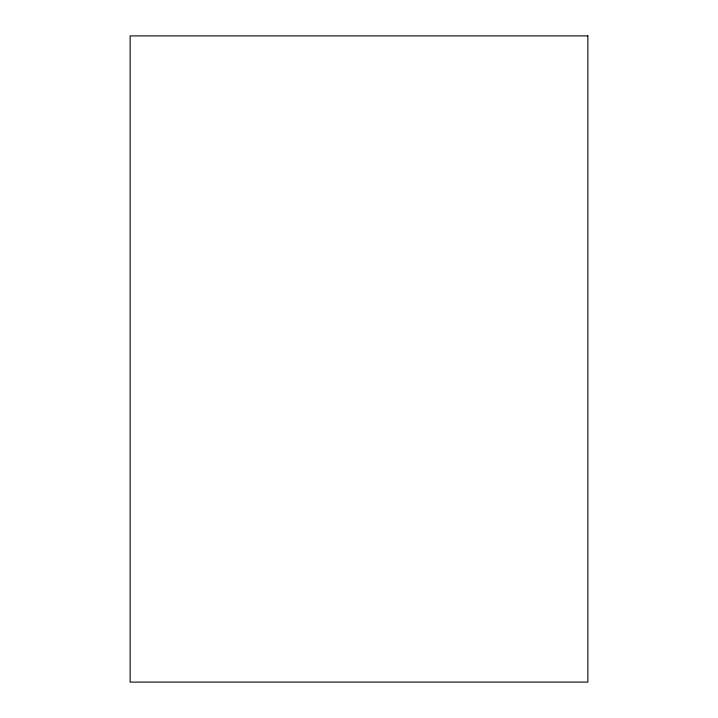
<?xml version="1.0" encoding="UTF-8"?>
<svg xmlns="http://www.w3.org/2000/svg" width="718" height="718" viewBox="0 0 718 718"><rect width="100%" height="100%" fill="white"/><g stroke="black" fill="none" stroke-linecap="round" stroke-linejoin="round"><path stroke-width="1.08" d="M587.862 35.9L130.137 35.9L130.137 682.1L587.862 682.1L587.862 35.9"/></g></svg>
